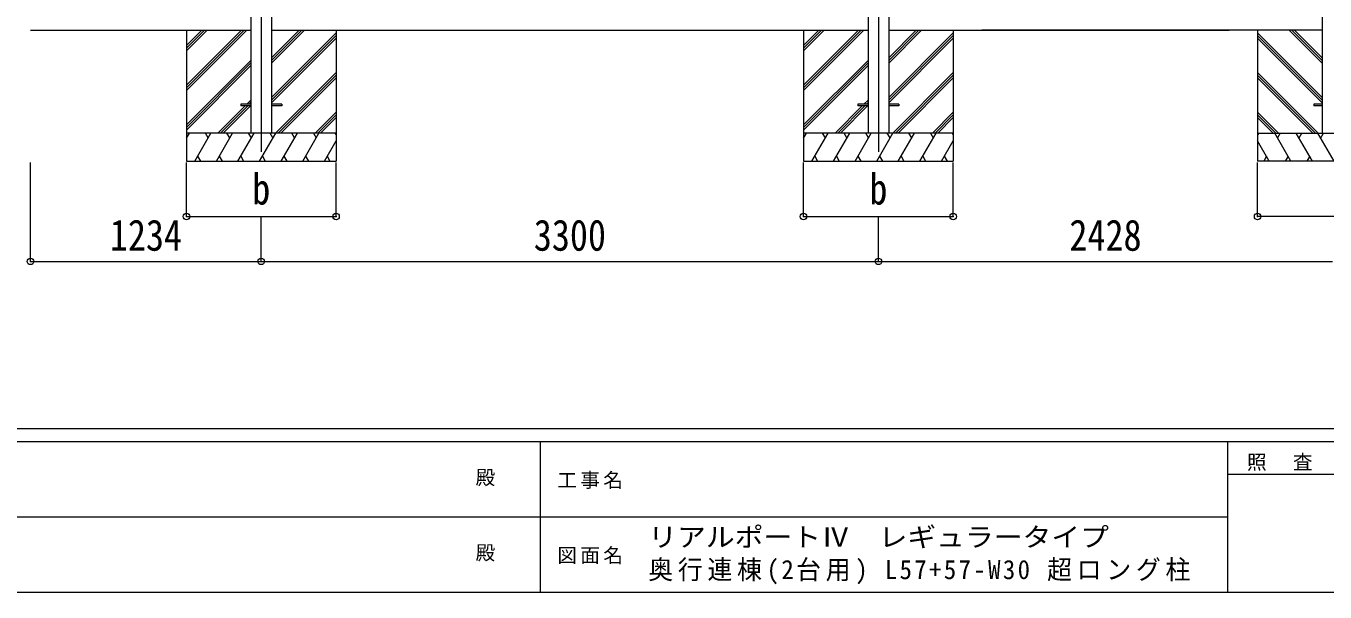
# Model space of a CAD drawing. Units: millimetres at full size. Extents: x -9783 to 9892, y -6828 to 6752.
# Drawn here: x -3218 to 3728, y -6828 to -3801 of the extents above; entities that cross this region are included whole.
import ezdxf
from ezdxf.enums import TextEntityAlignment as Align

# ---------------------------------------------------------------- set-up
doc = ezdxf.new("R2010")
doc.units = ezdxf.units.MM
doc.header["$LTSCALE"] = 35
doc.header["$PDMODE"] = 32
doc.header["$PDSIZE"] = 35
for name, color, linetype, lineweight in [('0-0_0', 7, 'Continuous', 9), ('0-1_本体', 4, 'Continuous', 9), ('0-2_部品', 7, 'Continuous', 9), ('0-8_PARTS2', 2, 'Continuous', 9), ('0-A_寸法', 6, 'Continuous', 9), ('F-0_240', 7, 'Continuous', 9)]:
    doc.layers.add(name, color=color, linetype=linetype, lineweight=lineweight)
doc.styles.add('ＭＳ ゴシック', font='')
doc.styles.get('ＭＳ ゴシック').set_extended_font_data('MS Gothic')

msp = doc.modelspace()

# ---------------------------------------------------------------- linework, layer by layer
at = {"layer": '0-0_0'}
for p, q in [((-3194.3, -3823.63), (-2015.3, -3823.63)), ((-2360.3, -3823.63), (-2360.3, -4523.63)), ((-2360.3, -4117.81), (-2066.12, -3823.63)), ((-2360.3, -4131.95), (-2051.98, -3823.63)), ((-2360.3, -4146.09), (-2037.83, -3823.63)), ((-2360.3, -3933.96), (-2249.97, -3823.63)), ((-2360.3, -3919.82), (-2264.11, -3823.63)), ((-2360.3, -3905.68), (-2278.25, -3823.63)), ((-1905.3, -3971.17), (-1757.75, -3823.63)), ((-1905.3, -3999.46), (-1729.47, -3823.63)), ((-1905.3, -3985.32), (-1743.61, -3823.63)), ((-1905.3, -3823.63), (1284.7, -3823.63)), ((-1905.3, -4183.31), (-1560.3, -3838.31)), ((-1905.3, -4197.45), (-1560.3, -3852.45)), ((-1905.3, -4211.59), (-1560.3, -3866.59)), ((-1560.3, -3823.63), (-1560.3, -4523.63)), ((939.7, -3823.63), (939.7, -4523.63)), ((939.7, -4117.81), (1233.88, -3823.63)), ((939.7, -4131.95), (1248.02, -3823.63)), ((939.7, -4146.09), (1262.17, -3823.63)), ((939.7, -3933.96), (1050.03, -3823.63)), ((939.7, -3919.82), (1035.89, -3823.63)), ((939.7, -3905.68), (1021.75, -3823.63)), ((1394.7, -3999.46), (1570.53, -3823.63)), ((1394.7, -3985.32), (1556.39, -3823.63)), ((1394.7, -3971.17), (1542.25, -3823.63)), ((1394.7, -3823.63), (3214.7, -3823.63)), ((1394.7, -4183.31), (1739.7, -3838.31)), ((1394.7, -4197.45), (1739.7, -3852.45)), ((1394.7, -4211.59), (1739.7, -3866.59)), ((1739.7, -3823.63), (1739.7, -4523.63)), ((3712.7, -3823.63), (1892.7, -3823.63)), ((3367.7, -3823.63), (3367.7, -4523.63)), ((3712.7, -4183.31), (3367.7, -3838.31)), ((3712.7, -4197.45), (3367.7, -3852.45)), ((3712.7, -4211.59), (3367.7, -3866.59)), ((3712.7, -3999.46), (3536.87, -3823.63)), ((3712.7, -3985.32), (3551.01, -3823.63)), ((3712.7, -3971.17), (3565.16, -3823.63)), ((-2360.3, -4329.94), (-2015.3, -3984.94)), ((-2360.3, -4344.08), (-2015.3, -3999.08)), ((-2360.3, -4358.22), (-2015.3, -4013.22)), ((939.7, -4329.94), (1284.7, -3984.94)), ((939.7, -4344.08), (1284.7, -3999.08)), ((939.7, -4358.22), (1284.7, -4013.22)), ((-1883.49, -4373.63), (-1560.3, -4050.44)), ((-1869.35, -4373.63), (-1560.3, -4064.58)), ((-1855.2, -4373.63), (-1560.3, -4078.72)), ((1416.51, -4373.63), (1739.7, -4050.44)), ((1430.65, -4373.63), (1739.7, -4064.58)), ((1444.8, -4373.63), (1739.7, -4078.72)), ((3690.89, -4373.63), (3367.7, -4050.44)), ((3676.75, -4373.63), (3367.7, -4064.58)), ((3662.61, -4373.63), (3367.7, -4078.72)), ((-2191.86, -4373.63), (-2046.36, -4228.13)), ((-2177.71, -4373.63), (-2032.21, -4228.13)), ((-2163.57, -4373.63), (-2018.07, -4228.13)), ((-2037.36, -4219.13), (-2015.3, -4197.07)), ((-2023.21, -4219.13), (-2015.3, -4211.21)), ((1108.14, -4373.63), (1253.64, -4228.13)), ((1122.29, -4373.63), (1267.79, -4228.13)), ((1136.43, -4373.63), (1281.93, -4228.13)), ((1262.64, -4219.13), (1284.7, -4197.07)), ((1276.79, -4219.13), (1284.7, -4211.21)), ((-1671.36, -4373.63), (-1560.3, -4262.57)), ((-1657.21, -4373.63), (-1560.3, -4276.71)), ((-1643.07, -4373.63), (-1560.3, -4290.86)), ((1628.64, -4373.63), (1739.7, -4262.57)), ((1642.79, -4373.63), (1739.7, -4276.71)), ((1656.93, -4373.63), (1739.7, -4290.86)), ((3478.76, -4373.63), (3367.7, -4262.57)), ((3464.62, -4373.63), (3367.7, -4276.71)), ((3450.48, -4373.63), (3367.7, -4290.86)), ((-1560.3, -4373.63), (-2360.3, -4373.63)), ((-2360.3, -4401.13), (-2344.42, -4373.63)), ((-2315.55, -4523.63), (-2228.95, -4373.63)), ((-2243.95, -4399.61), (-2258.95, -4373.63)), ((-2200.08, -4523.63), (-2113.48, -4373.63)), ((-2128.48, -4399.61), (-2143.48, -4373.63)), ((-2084.61, -4523.63), (-1998.01, -4373.63)), ((-2013.01, -4399.61), (-2028.01, -4373.63)), ((-1969.14, -4523.63), (-1882.54, -4373.63)), ((-1897.54, -4399.61), (-1912.54, -4373.63)), ((-1853.67, -4523.63), (-1767.07, -4373.63)), ((-1782.07, -4399.61), (-1797.07, -4373.63)), ((-1738.2, -4523.63), (-1651.6, -4373.63)), ((-1681.6, -4373.63), (-1666.6, -4399.61)), ((-1566.13, -4373.63), (-1560.3, -4383.73)), ((1739.7, -4373.63), (939.7, -4373.63)), ((939.7, -4401.13), (955.58, -4373.63)), ((984.45, -4523.63), (1071.05, -4373.63)), ((1056.05, -4399.61), (1041.05, -4373.63)), ((1099.92, -4523.63), (1186.52, -4373.63)), ((1171.52, -4399.61), (1156.52, -4373.63)), ((1215.39, -4523.63), (1301.99, -4373.63)), ((1286.99, -4399.61), (1271.99, -4373.63)), ((1330.86, -4523.63), (1417.46, -4373.63)), ((1402.46, -4399.61), (1387.46, -4373.63)), ((1446.33, -4523.63), (1532.93, -4373.63)), ((1517.93, -4399.61), (1502.93, -4373.63)), ((1561.8, -4523.63), (1648.4, -4373.63)), ((1618.4, -4373.63), (1633.4, -4399.61)), ((1733.87, -4373.63), (1739.7, -4383.73)), ((3367.7, -4373.63), (4167.7, -4373.63)), ((3373.53, -4373.63), (3367.7, -4383.73)), ((3545.61, -4523.63), (3459, -4373.63)), ((3489, -4373.63), (3474, -4399.61)), ((3661.08, -4523.63), (3574.47, -4373.63)), ((3589.47, -4399.61), (3604.47, -4373.63)), ((3776.55, -4523.63), (3689.94, -4373.63)), ((3704.94, -4399.61), (3719.95, -4373.63)), ((-1622.73, -4523.63), (-1560.3, -4415.49)), ((1677.27, -4523.63), (1739.7, -4415.49)), ((3430.14, -4523.63), (3367.7, -4415.49)), ((-2300.55, -4497.65), (-2285.55, -4523.63)), ((-2185.08, -4497.65), (-2170.08, -4523.63)), ((-2069.61, -4497.65), (-2054.61, -4523.63)), ((-1954.14, -4497.65), (-1939.14, -4523.63)), ((-1838.67, -4497.65), (-1823.67, -4523.63)), ((-1723.2, -4497.65), (-1708.2, -4523.63)), ((-1607.73, -4497.65), (-1592.73, -4523.63)), ((999.45, -4497.65), (1014.45, -4523.63)), ((1114.92, -4497.65), (1129.92, -4523.63)), ((1230.39, -4497.65), (1245.39, -4523.63)), ((1345.86, -4497.65), (1360.86, -4523.63)), ((1461.33, -4497.65), (1476.33, -4523.63)), ((1576.8, -4497.65), (1591.8, -4523.63)), ((1692.27, -4497.65), (1707.27, -4523.63)), ((3415.14, -4497.65), (3400.14, -4523.63)), ((3530.61, -4497.65), (3515.61, -4523.63)), ((3646.08, -4497.65), (3631.08, -4523.63)), ((-2360.3, -4523.63), (-1560.3, -4523.63)), ((939.7, -4523.63), (1739.7, -4523.63)), ((4167.7, -4523.63), (3367.7, -4523.63))]:
    msp.add_line(p, q, dxfattribs=at)
at = {"layer": '0-1_本体'}
for p, q in [((-2015.3, -893.62), (-2015.3, -4373.62)), ((-1905.3, -893.62), (-1905.3, -4373.62)), ((1284.7, -893.62), (1284.7, -4373.62)), ((1394.7, -893.62), (1394.7, -4373.62)), ((3712.7, -893.62), (3712.7, -4373.62))]:
    msp.add_line(p, q, dxfattribs=at)
at = {"layer": '0-2_部品', "color": 4}
for p, q in [((-2070.1, -4219.13), (-2070.1, -4228.13)), ((-2015.3, -4219.13), (-2070.1, -4219.13)), ((-2015.3, -4228.13), (-2070.1, -4228.13)), ((-1850.5, -4219.13), (-1905.3, -4219.13)), ((1229.9, -4219.13), (1229.9, -4228.13)), ((1284.7, -4219.13), (1229.9, -4219.13)), ((1284.7, -4228.13), (1229.9, -4228.13)), ((1449.5, -4219.13), (1394.7, -4219.13)), ((3667.7, -4219.13), (3667.7, -4228.13)), ((3712.7, -4219.13), (3667.7, -4219.13)), ((3712.7, -4228.13), (3667.7, -4228.13))]:
    msp.add_line(p, q, dxfattribs=at)
for points in [[(-1850.5, -4219.13), (-1850.5, -4228.13), (-1905.3, -4228.13)], [(1449.5, -4219.13), (1449.5, -4228.13), (1394.7, -4228.13)]]:
    msp.add_lwpolyline(points, dxfattribs=at)
at = {"layer": '0-8_PARTS2'}
for p, q in [((-1960.3, -923.63), (-1960.3, -4473.63)), ((1339.7, -923.63), (1339.7, -4473.63))]:
    msp.add_line(p, q, dxfattribs=at)
at = {"layer": '0-A_寸法'}
for p, q in [((-3194.3, -5059.99), (-3194.3, -4531.05)), ((-2360.3, -4820.02), (-2360.3, -4531.05)), ((-1560.3, -4820.02), (-1560.3, -4531.05)), ((939.7, -4820.02), (939.7, -4531.05)), ((1739.7, -4820.02), (1739.7, -4531.05)), ((3367.7, -4820.02), (3367.7, -4531.05)), ((-2360.3, -4820.02), (-1560.3, -4820.02)), ((-1960.3, -5059.99), (-1960.3, -4820.02)), ((939.7, -4820.02), (1739.7, -4820.02)), ((1339.7, -5059.99), (1339.7, -4820.02)), ((4167.7, -4820.02), (3367.7, -4820.02)), ((-3194.3, -5059.99), (-1960.3, -5059.99)), ((-1960.3, -5059.99), (1339.7, -5059.99)), ((1339.7, -5059.99), (3767.7, -5059.99))]:
    msp.add_line(p, q, dxfattribs=at)
for p in [(-2360.3, -4820.02), (-1560.3, -4820.02), (939.7, -4820.02), (1739.7, -4820.02), (3367.7, -4820.02), (-3194.3, -5059.99), (-1960.3, -5059.99), (1339.7, -5059.99)]:
    msp.add_point(p, dxfattribs=at)
at = {"layer": 'F-0_240', "color": 5}
for p, q in [((-9783.03, -5953.1), (9396.97, -5953.1)), ((-9783.03, -6023.1), (6285.75, -6023.1)), ((-469.25, -6023.1), (-469.25, -6828.1)), ((3205.75, -6023.1), (3205.75, -6828.1)), ((3205.75, -6198.1), (5305.75, -6198.1)), ((-3969.25, -6425.6), (3205.75, -6425.6)), ((-9783.03, -6828.1), (9396.97, -6828.1))]:
    msp.add_line(p, q, dxfattribs=at)

# ---------------------------------------------------------------- texts
at = {"layer": '0-A_寸法', "color": 7, "style": 'ＭＳ ゴシック', "width": 0.85}
for s, p in [('b', (-2008.42, -4805.64)), ('b', (1291.58, -4805.64)), ('1234', (-2769.8, -5052.99)), ('3300', (-502.8, -5052.99)), ('2428', (2361.2, -5052.99))]:
    msp.add_text(s, height=166.8, dxfattribs=at).set_placement(p, align=Align.BOTTOM_LEFT)
at = {"layer": 'F-0_240', "style": 'ＭＳ ゴシック'}
for p in [(-814.24, -6276.85), (-814.24, -6679.35)]:
    msp.add_text('殿', height=76.98, dxfattribs=at).set_placement(p, align=Align.BOTTOM_LEFT)
at = {"layer": 'F-0_240', "style": 'ＭＳ ゴシック', "width": 1.1}
msp.add_text('リアルポートⅣ\u3000レギュラータイプ', height=102.6, dxfattribs=at).set_placement((109.35, -6616.22), align=Align.BOTTOM_LEFT)
at = {"layer": 'F-0_240', "attachment_point": 7, "style": 'ＭＳ ゴシック'}
for s, insert, char_height in [('\\T1.17;照\u3000査', (3310.76, -6180.6), 76.98), ('\\T1.17;工事名', (-376.96, -6276.85), 76.98), ('\\T1.17;図面名', (-376.96, -6679.35), 76.98), ('\\T1.19;\\W0.95;奥行連棟(2台用)\\~L57+57-W30\\~超ロング柱', (109.2, -6786.55), 102.6)]:
    msp.add_mtext(s, dxfattribs=dict(at, insert=insert, char_height=char_height))

doc.saveas('drawing.dxf')
